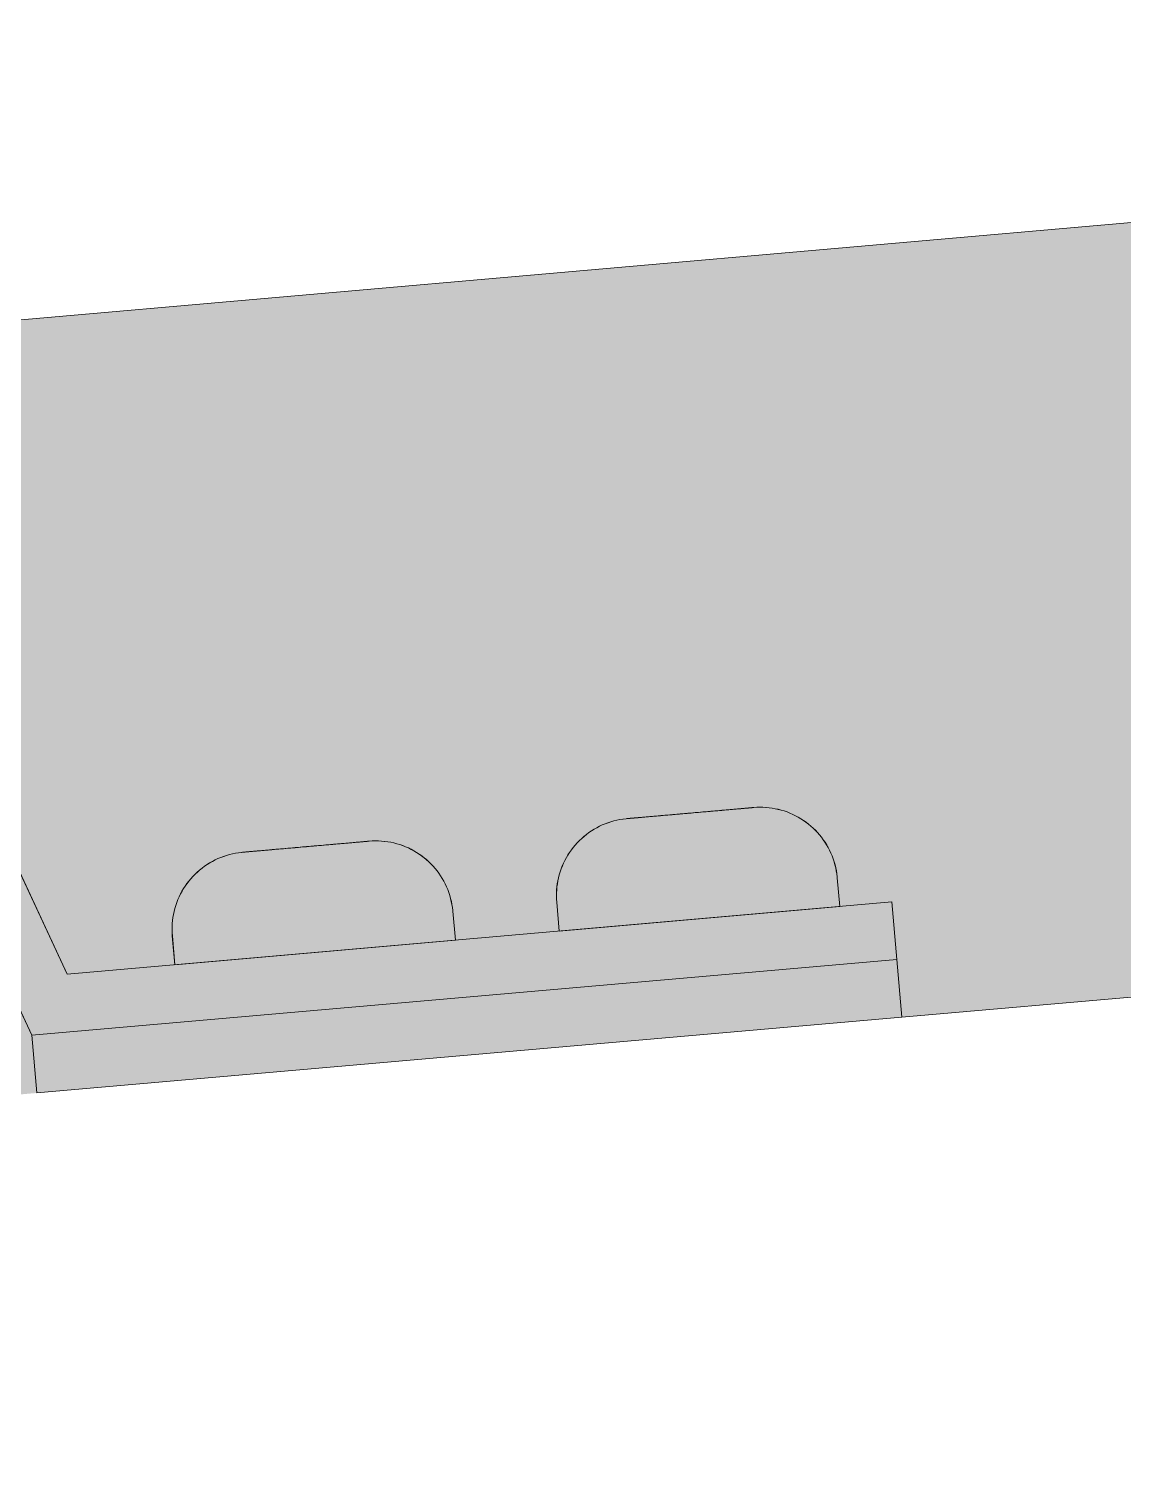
# Model space of a CAD drawing. Header units: millimetres. Extents: x 632 to 546626, y -3890 to 22200.
# Drawn here: x 370749 to 370805.7, y 16843.5 to 16918 of the extents above; entities that cross this region are included whole.
import ezdxf

# ---------------------------------------------------------------- set-up
doc = ezdxf.new("R2010")
doc.units = ezdxf.units.MM
doc.layers.add('A-270-M_ROOF', color=132, linetype='Continuous', lineweight=13)
doc.layers.add('A-770-ME_FFE_SA', color=91, linetype='Continuous', lineweight=13)

# ---------------------------------------------------------------- blocks, each defined once
blk = doc.blocks.new('Static Line_Sayfa_Metal Deck_Pan Mount - Up to 15 _ pitch - Max 2 Users-1845874-S6_501-SECTION A6')
at = {"layer": 'A-770-ME_FFE_SA', "lineweight": 5, "transparency": 33554432}
for points in [[(4548485.55, 16846.463), (4548530.379, 16850.385), (4548544.175, 16901.871), (4548684.179, 16914.12), (4548706.706, 16865.811), (4548751.534, 16869.733), (4548751.273, 16872.722), (4548708.537, 16868.983), (4548686.01, 16917.291), (4548541.814, 16904.65), (4548528.025, 16853.19), (4548485.289, 16849.451), (4548485.518, 16846.834)], [(4548751.534, 16869.733), (4548706.706, 16865.811), (4548706.967, 16862.823), (4548751.796, 16866.745)], [(4548706.707, 16865.811), (4548706.969, 16862.823), (4548751.798, 16866.745), (4548751.536, 16869.733)], [(4548751.537, 16869.734), (4548706.709, 16865.812), (4548706.97, 16862.823), (4548751.799, 16866.745)]]:
    blk.add_hatch(color=256, dxfattribs=at).paths.add_polyline_path(points)
at = {"layer": 'A-770-ME_FFE_SA', "lineweight": 5}
for p, q in [((4548708.537, 16868.983), (4548686.01, 16917.291)), ((4548686.014, 16917.291), (4548708.541, 16868.983)), ((4548684.179, 16914.12), (4548706.706, 16865.811)), ((4548706.709, 16865.812), (4548684.183, 16914.12)), ((4548748.581, 16872.486), (4548748.451, 16873.981)), ((4548748.583, 16872.487), (4548748.452, 16873.981)), ((4548748.585, 16872.487), (4548748.454, 16873.981)), ((4548751.273, 16872.722), (4548708.537, 16868.983)), ((4548708.541, 16868.983), (4548751.273, 16872.722)), ((4548728.658, 16870.743), (4548728.527, 16872.238)), ((4548728.659, 16870.743), (4548728.528, 16872.238)), ((4548728.661, 16870.744), (4548728.53, 16872.238)), ((4548733.91, 16872.709), (4548734.041, 16871.214)), ((4548733.912, 16872.709), (4548734.043, 16871.214)), ((4548733.914, 16872.709), (4548734.044, 16871.215)), ((4548741.311, 16871.85), (4548748.581, 16872.486)), ((4548741.311, 16871.85), (4548747.607, 16872.401)), ((4548741.313, 16871.85), (4548748.583, 16872.487)), ((4548741.313, 16871.85), (4548747.609, 16872.401)), ((4548741.314, 16871.851), (4548747.611, 16872.401)), ((4548741.315, 16871.851), (4548747.611, 16872.401)), ((4548747.607, 16872.401), (4548748.581, 16872.486)), ((4548747.611, 16872.401), (4548748.585, 16872.487)), ((4548747.611, 16872.401), (4548748.585, 16872.487)), ((4548751.534, 16869.733), (4548751.273, 16872.722)), ((4548751.277, 16872.722), (4548751.538, 16869.734)), ((4548734.041, 16871.214), (4548741.311, 16871.85)), ((4548734.043, 16871.214), (4548741.313, 16871.85)), ((4548734.044, 16871.215), (4548741.315, 16871.851)), ((4548735.015, 16871.299), (4548741.311, 16871.85)), ((4548735.017, 16871.3), (4548741.313, 16871.85)), ((4548735.018, 16871.3), (4548741.314, 16871.851)), ((4548713.986, 16870.965), (4548714.117, 16869.471)), ((4548713.988, 16870.966), (4548714.119, 16869.471)), ((4548713.99, 16870.966), (4548714.12, 16869.471)), ((4548721.387, 16870.107), (4548728.658, 16870.743)), ((4548721.389, 16870.107), (4548728.659, 16870.743)), ((4548721.391, 16870.108), (4548728.661, 16870.744)), ((4548721.391, 16870.108), (4548728.661, 16870.744)), ((4548734.041, 16871.214), (4548735.015, 16871.299)), ((4548734.043, 16871.214), (4548735.017, 16871.3)), ((4548734.044, 16871.215), (4548735.018, 16871.3)), ((4548714.119, 16869.471), (4548721.389, 16870.107)), ((4548714.12, 16869.471), (4548721.391, 16870.108)), ((4548715.091, 16869.556), (4548721.387, 16870.107)), ((4548715.091, 16869.556), (4548721.387, 16870.107)), ((4548706.706, 16865.811), (4548751.534, 16869.733)), ((4548751.534, 16869.733), (4548706.706, 16865.811)), ((4548706.706, 16865.811), (4548751.534, 16869.733)), ((4548706.707, 16865.811), (4548751.534, 16869.733)), ((4548751.534, 16869.733), (4548706.708, 16865.811)), ((4548751.534, 16869.733), (4548706.709, 16865.812)), ((4548751.534, 16869.733), (4548706.709, 16865.812)), ((4548706.709, 16865.812), (4548751.534, 16869.733)), ((4548714.117, 16869.471), (4548715.091, 16869.556)), ((4548714.117, 16869.471), (4548715.091, 16869.556)), ((4548751.534, 16869.733), (4548751.796, 16866.745)), ((4548751.797, 16866.745), (4548751.535, 16869.733)), ((4548751.536, 16869.733), (4548751.798, 16866.745)), ((4548751.536, 16869.733), (4548751.798, 16866.745)), ((4548751.799, 16866.745), (4548751.537, 16869.733)), ((4548751.538, 16869.733), (4548751.8, 16866.745)), ((4548751.796, 16866.745), (4548706.967, 16862.823)), ((4548706.968, 16862.823), (4548751.796, 16866.745)), ((4548751.796, 16866.745), (4548706.969, 16862.823)), ((4548706.969, 16862.823), (4548751.796, 16866.745)), ((4548751.796, 16866.745), (4548706.97, 16862.823)), ((4548706.971, 16862.823), (4548751.796, 16866.745)), ((4548706.706, 16865.811), (4548706.967, 16862.823)), ((4548706.706, 16865.811), (4548706.968, 16862.823)), ((4548706.707, 16865.811), (4548706.969, 16862.823)), ((4548706.708, 16865.811), (4548706.969, 16862.823)), ((4548706.709, 16865.811), (4548706.97, 16862.823)), ((4548706.71, 16865.811), (4548706.971, 16862.823))]:
    blk.add_line(p, q, dxfattribs=at)
at = {"layer": 'A-770-ME_FFE_SA', "lineweight": 5, "flags": 128}
for points in [[(4548737.549, 16877.042), (4548737.557, 16877.043), (4548737.57, 16877.044), (4548737.588, 16877.046), (4548737.612, 16877.048), (4548737.641, 16877.05), (4548737.674, 16877.053), (4548737.713, 16877.057), (4548737.757, 16877.06), (4548737.806, 16877.065), (4548737.859, 16877.069), (4548737.918, 16877.074), (4548737.981, 16877.08), (4548738.048, 16877.086), (4548738.12, 16877.092), (4548738.197, 16877.099), (4548738.277, 16877.106), (4548738.362, 16877.113), (4548738.45, 16877.121), (4548738.543, 16877.129), (4548738.639, 16877.138), (4548738.739, 16877.146), (4548738.841, 16877.155), (4548738.948, 16877.165), (4548739.057, 16877.174), (4548739.169, 16877.184), (4548739.283, 16877.194), (4548739.4, 16877.204), (4548739.52, 16877.215), (4548739.641, 16877.225), (4548739.765, 16877.236), (4548739.89, 16877.247), (4548740.017, 16877.258), (4548740.144, 16877.269), (4548740.273, 16877.281), (4548740.403, 16877.292), (4548740.534, 16877.303), (4548740.665, 16877.315), (4548740.796, 16877.326), (4548740.832, 16877.329)], [(4548737.551, 16877.042), (4548737.559, 16877.043), (4548737.572, 16877.044), (4548737.59, 16877.046), (4548737.614, 16877.048), (4548737.642, 16877.05), (4548737.676, 16877.053), (4548737.715, 16877.057), (4548737.759, 16877.061), (4548737.807, 16877.065), (4548737.861, 16877.069), (4548737.919, 16877.075), (4548737.982, 16877.08), (4548738.05, 16877.086), (4548738.122, 16877.092), (4548738.198, 16877.099), (4548738.279, 16877.106), (4548738.363, 16877.113), (4548738.452, 16877.121), (4548738.545, 16877.129), (4548738.641, 16877.138), (4548738.74, 16877.146), (4548738.843, 16877.155), (4548738.949, 16877.165), (4548739.058, 16877.174), (4548739.17, 16877.184), (4548739.285, 16877.194), (4548739.402, 16877.204), (4548739.522, 16877.215), (4548739.643, 16877.225), (4548739.766, 16877.236), (4548739.892, 16877.247), (4548740.018, 16877.258), (4548740.146, 16877.269), (4548740.275, 16877.281), (4548740.405, 16877.292), (4548740.536, 16877.303), (4548740.667, 16877.315), (4548740.798, 16877.326), (4548740.834, 16877.33)], [(4548740.832, 16877.329), (4548740.7, 16877.318), (4548740.569, 16877.306), (4548740.439, 16877.295), (4548740.308, 16877.284), (4548740.179, 16877.272), (4548740.051, 16877.261), (4548739.924, 16877.25), (4548739.798, 16877.239), (4548739.674, 16877.228), (4548739.552, 16877.217), (4548739.432, 16877.207), (4548739.315, 16877.197), (4548739.199, 16877.187), (4548739.087, 16877.177), (4548738.977, 16877.167), (4548738.87, 16877.158), (4548738.766, 16877.149), (4548738.665, 16877.14), (4548738.568, 16877.131), (4548738.475, 16877.123), (4548738.385, 16877.115), (4548738.3, 16877.108), (4548738.218, 16877.101), (4548738.14, 16877.094), (4548738.067, 16877.088), (4548737.998, 16877.082), (4548737.934, 16877.076), (4548737.875, 16877.071), (4548737.82, 16877.066), (4548737.77, 16877.062), (4548737.725, 16877.058), (4548737.684, 16877.054), (4548737.649, 16877.051), (4548737.619, 16877.048), (4548737.594, 16877.046), (4548737.574, 16877.044), (4548737.56, 16877.043), (4548737.551, 16877.042)], [(4548737.552, 16877.042), (4548737.56, 16877.043), (4548737.573, 16877.044), (4548737.592, 16877.046), (4548737.615, 16877.048), (4548737.644, 16877.05), (4548737.678, 16877.053), (4548737.716, 16877.057), (4548737.76, 16877.061), (4548737.809, 16877.065), (4548737.863, 16877.07), (4548737.921, 16877.075), (4548737.984, 16877.08), (4548738.052, 16877.086), (4548738.124, 16877.092), (4548738.2, 16877.099), (4548738.28, 16877.106), (4548738.365, 16877.114), (4548738.454, 16877.121), (4548738.546, 16877.129), (4548738.642, 16877.138), (4548738.742, 16877.147), (4548738.845, 16877.156), (4548738.951, 16877.165), (4548739.06, 16877.174), (4548739.172, 16877.184), (4548739.287, 16877.194), (4548739.404, 16877.204), (4548739.523, 16877.215), (4548739.645, 16877.226), (4548739.768, 16877.236), (4548739.893, 16877.247), (4548740.02, 16877.258), (4548740.148, 16877.27), (4548740.277, 16877.281), (4548740.407, 16877.292), (4548740.537, 16877.304), (4548740.668, 16877.315), (4548740.8, 16877.327), (4548740.835, 16877.33)], [(4548740.834, 16877.33), (4548740.702, 16877.318), (4548740.571, 16877.307), (4548740.44, 16877.295), (4548740.31, 16877.284), (4548740.181, 16877.272), (4548740.053, 16877.261), (4548739.926, 16877.25), (4548739.8, 16877.239), (4548739.676, 16877.228), (4548739.554, 16877.218), (4548739.434, 16877.207), (4548739.316, 16877.197), (4548739.201, 16877.187), (4548739.088, 16877.177), (4548738.978, 16877.167), (4548738.871, 16877.158), (4548738.768, 16877.149), (4548738.667, 16877.14), (4548738.57, 16877.132), (4548738.477, 16877.123), (4548738.387, 16877.116), (4548738.301, 16877.108), (4548738.22, 16877.101), (4548738.142, 16877.094), (4548738.069, 16877.088), (4548738, 16877.082), (4548737.936, 16877.076), (4548737.876, 16877.071), (4548737.821, 16877.066), (4548737.771, 16877.062), (4548737.726, 16877.058), (4548737.686, 16877.054), (4548737.651, 16877.051), (4548737.621, 16877.048), (4548737.596, 16877.046), (4548737.576, 16877.045), (4548737.562, 16877.043), (4548737.552, 16877.042)], [(4548740.835, 16877.33), (4548740.704, 16877.318), (4548740.573, 16877.307), (4548740.442, 16877.295), (4548740.312, 16877.284), (4548740.182, 16877.273), (4548740.054, 16877.261), (4548739.927, 16877.25), (4548739.802, 16877.239), (4548739.678, 16877.228), (4548739.556, 16877.218), (4548739.436, 16877.207), (4548739.318, 16877.197), (4548739.203, 16877.187), (4548739.09, 16877.177), (4548738.98, 16877.167), (4548738.873, 16877.158), (4548738.769, 16877.149), (4548738.669, 16877.14), (4548738.572, 16877.132), (4548738.478, 16877.124), (4548738.389, 16877.116), (4548738.303, 16877.108), (4548738.221, 16877.101), (4548738.144, 16877.094), (4548738.071, 16877.088), (4548738.002, 16877.082), (4548737.938, 16877.076), (4548737.878, 16877.071), (4548737.823, 16877.066), (4548737.773, 16877.062), (4548737.728, 16877.058), (4548737.688, 16877.054), (4548737.652, 16877.051), (4548737.622, 16877.049), (4548737.597, 16877.046), (4548737.578, 16877.045), (4548737.563, 16877.043), (4548737.554, 16877.043)], [(4548744.115, 16877.617), (4548744.107, 16877.616), (4548744.094, 16877.615), (4548744.075, 16877.613), (4548744.052, 16877.611), (4548744.023, 16877.609), (4548743.989, 16877.606), (4548743.951, 16877.602), (4548743.907, 16877.598), (4548743.858, 16877.594), (4548743.804, 16877.589), (4548743.746, 16877.584), (4548743.683, 16877.579), (4548743.616, 16877.573), (4548743.544, 16877.567), (4548743.467, 16877.56), (4548743.387, 16877.553), (4548743.302, 16877.546), (4548743.213, 16877.538), (4548743.121, 16877.53), (4548743.025, 16877.521), (4548742.925, 16877.513), (4548742.822, 16877.504), (4548742.716, 16877.494), (4548742.607, 16877.485), (4548742.495, 16877.475), (4548742.38, 16877.465), (4548742.263, 16877.455), (4548742.144, 16877.444), (4548742.022, 16877.434), (4548741.899, 16877.423), (4548741.774, 16877.412), (4548741.647, 16877.401), (4548741.519, 16877.39), (4548741.39, 16877.378), (4548741.26, 16877.367), (4548741.13, 16877.355), (4548740.999, 16877.344), (4548740.867, 16877.333), (4548740.832, 16877.329)], [(4548740.832, 16877.329), (4548740.963, 16877.341), (4548741.094, 16877.352), (4548741.225, 16877.364), (4548741.355, 16877.375), (4548741.485, 16877.387), (4548741.613, 16877.398), (4548741.74, 16877.409), (4548741.865, 16877.42), (4548741.989, 16877.431), (4548742.111, 16877.441), (4548742.231, 16877.452), (4548742.349, 16877.462), (4548742.464, 16877.472), (4548742.577, 16877.482), (4548742.687, 16877.492), (4548742.794, 16877.501), (4548742.898, 16877.51), (4548742.998, 16877.519), (4548743.095, 16877.527), (4548743.189, 16877.536), (4548743.278, 16877.543), (4548743.364, 16877.551), (4548743.446, 16877.558), (4548743.523, 16877.565), (4548743.597, 16877.571), (4548743.665, 16877.577), (4548743.73, 16877.583), (4548743.789, 16877.588), (4548743.844, 16877.593), (4548743.894, 16877.597), (4548743.939, 16877.601), (4548743.979, 16877.605), (4548744.015, 16877.608), (4548744.045, 16877.61), (4548744.07, 16877.613), (4548744.089, 16877.614), (4548744.104, 16877.616), (4548744.113, 16877.616)], [(4548744.116, 16877.617), (4548744.108, 16877.616), (4548744.095, 16877.615), (4548744.077, 16877.613), (4548744.053, 16877.611), (4548744.025, 16877.609), (4548743.991, 16877.606), (4548743.952, 16877.602), (4548743.908, 16877.599), (4548743.86, 16877.594), (4548743.806, 16877.59), (4548743.748, 16877.585), (4548743.685, 16877.579), (4548743.617, 16877.573), (4548743.545, 16877.567), (4548743.469, 16877.56), (4548743.388, 16877.553), (4548743.304, 16877.546), (4548743.215, 16877.538), (4548743.123, 16877.53), (4548743.026, 16877.521), (4548742.927, 16877.513), (4548742.824, 16877.504), (4548742.718, 16877.494), (4548742.609, 16877.485), (4548742.497, 16877.475), (4548742.382, 16877.465), (4548742.265, 16877.455), (4548742.146, 16877.444), (4548742.024, 16877.434), (4548741.901, 16877.423), (4548741.776, 16877.412), (4548741.649, 16877.401), (4548741.521, 16877.39), (4548741.392, 16877.378), (4548741.262, 16877.367), (4548741.131, 16877.356), (4548741, 16877.344), (4548740.869, 16877.333), (4548740.834, 16877.33)], [(4548740.834, 16877.33), (4548740.965, 16877.341), (4548741.096, 16877.353), (4548741.227, 16877.364), (4548741.357, 16877.375), (4548741.486, 16877.387), (4548741.615, 16877.398), (4548741.742, 16877.409), (4548741.867, 16877.42), (4548741.991, 16877.431), (4548742.113, 16877.441), (4548742.233, 16877.452), (4548742.351, 16877.462), (4548742.466, 16877.472), (4548742.579, 16877.482), (4548742.689, 16877.492), (4548742.796, 16877.501), (4548742.899, 16877.51), (4548743, 16877.519), (4548743.097, 16877.528), (4548743.19, 16877.536), (4548743.28, 16877.544), (4548743.366, 16877.551), (4548743.447, 16877.558), (4548743.525, 16877.565), (4548743.598, 16877.571), (4548743.667, 16877.577), (4548743.731, 16877.583), (4548743.791, 16877.588), (4548743.846, 16877.593), (4548743.896, 16877.597), (4548743.941, 16877.601), (4548743.981, 16877.605), (4548744.016, 16877.608), (4548744.046, 16877.611), (4548744.071, 16877.613), (4548744.091, 16877.615), (4548744.105, 16877.616), (4548744.115, 16877.617)], [(4548744.118, 16877.617), (4548744.11, 16877.616), (4548744.097, 16877.615), (4548744.079, 16877.613), (4548744.055, 16877.611), (4548744.026, 16877.609), (4548743.993, 16877.606), (4548743.954, 16877.603), (4548743.91, 16877.599), (4548743.861, 16877.594), (4548743.808, 16877.59), (4548743.749, 16877.585), (4548743.686, 16877.579), (4548743.619, 16877.573), (4548743.547, 16877.567), (4548743.47, 16877.56), (4548743.39, 16877.553), (4548743.305, 16877.546), (4548743.217, 16877.538), (4548743.124, 16877.53), (4548743.028, 16877.522), (4548742.928, 16877.513), (4548742.826, 16877.504), (4548742.719, 16877.495), (4548742.61, 16877.485), (4548742.498, 16877.475), (4548742.384, 16877.465), (4548742.267, 16877.455), (4548742.147, 16877.444), (4548742.026, 16877.434), (4548741.902, 16877.423), (4548741.777, 16877.412), (4548741.651, 16877.401), (4548741.523, 16877.39), (4548741.394, 16877.379), (4548741.264, 16877.367), (4548741.133, 16877.356), (4548741.002, 16877.344), (4548740.871, 16877.333), (4548740.835, 16877.33)], [(4548740.835, 16877.33), (4548740.967, 16877.341), (4548741.098, 16877.353), (4548741.228, 16877.364), (4548741.359, 16877.375), (4548741.488, 16877.387), (4548741.616, 16877.398), (4548741.743, 16877.409), (4548741.869, 16877.42), (4548741.993, 16877.431), (4548742.115, 16877.442), (4548742.235, 16877.452), (4548742.352, 16877.462), (4548742.468, 16877.473), (4548742.58, 16877.482), (4548742.69, 16877.492), (4548742.797, 16877.501), (4548742.901, 16877.51), (4548743.002, 16877.519), (4548743.099, 16877.528), (4548743.192, 16877.536), (4548743.282, 16877.544), (4548743.367, 16877.551), (4548743.449, 16877.558), (4548743.527, 16877.565), (4548743.6, 16877.572), (4548743.669, 16877.578), (4548743.733, 16877.583), (4548743.792, 16877.588), (4548743.847, 16877.593), (4548743.897, 16877.598), (4548743.942, 16877.602), (4548743.983, 16877.605), (4548744.018, 16877.608), (4548744.048, 16877.611), (4548744.073, 16877.613), (4548744.093, 16877.615), (4548744.107, 16877.616), (4548744.116, 16877.617)], [(4548744.117, 16877.617), (4548744.277, 16877.628), (4548744.437, 16877.632), (4548744.597, 16877.63), (4548744.757, 16877.622), (4548744.916, 16877.607), (4548745.075, 16877.586), (4548745.232, 16877.558), (4548745.389, 16877.524), (4548745.543, 16877.484), (4548745.697, 16877.438), (4548745.848, 16877.386), (4548745.997, 16877.328), (4548746.143, 16877.263), (4548746.287, 16877.193), (4548746.428, 16877.118), (4548746.566, 16877.036), (4548746.701, 16876.95), (4548746.831, 16876.858), (4548746.958, 16876.761), (4548747.082, 16876.658), (4548747.201, 16876.551), (4548747.315, 16876.44), (4548747.425, 16876.324), (4548747.53, 16876.203), (4548747.631, 16876.078), (4548747.726, 16875.95), (4548747.816, 16875.818), (4548747.901, 16875.682), (4548747.98, 16875.543), (4548748.054, 16875.401), (4548748.121, 16875.256), (4548748.184, 16875.109), (4548748.24, 16874.959), (4548748.29, 16874.807), (4548748.334, 16874.653), (4548748.371, 16874.497), (4548748.403, 16874.341), (4548748.428, 16874.183), (4548748.447, 16874.024), (4548748.451, 16873.981)], [(4548744.119, 16877.617), (4548744.279, 16877.628), (4548744.439, 16877.632), (4548744.599, 16877.63), (4548744.758, 16877.622), (4548744.918, 16877.607), (4548745.076, 16877.586), (4548745.234, 16877.558), (4548745.39, 16877.524), (4548745.545, 16877.484), (4548745.698, 16877.438), (4548745.849, 16877.386), (4548745.998, 16877.328), (4548746.145, 16877.264), (4548746.289, 16877.194), (4548746.43, 16877.118), (4548746.568, 16877.037), (4548746.702, 16876.95), (4548746.833, 16876.858), (4548746.96, 16876.761), (4548747.083, 16876.659), (4548747.202, 16876.552), (4548747.317, 16876.44), (4548747.427, 16876.324), (4548747.532, 16876.203), (4548747.632, 16876.079), (4548747.728, 16875.95), (4548747.818, 16875.818), (4548747.902, 16875.682), (4548747.982, 16875.543), (4548748.055, 16875.401), (4548748.123, 16875.256), (4548748.185, 16875.109), (4548748.241, 16874.959), (4548748.291, 16874.807), (4548748.335, 16874.653), (4548748.373, 16874.498), (4548748.404, 16874.341), (4548748.43, 16874.183), (4548748.448, 16874.024), (4548748.452, 16873.981)], [(4548744.121, 16877.617), (4548744.28, 16877.628), (4548744.44, 16877.632), (4548744.6, 16877.63), (4548744.76, 16877.622), (4548744.919, 16877.607), (4548745.078, 16877.586), (4548745.235, 16877.558), (4548745.392, 16877.525), (4548745.547, 16877.485), (4548745.7, 16877.438), (4548745.851, 16877.386), (4548746, 16877.328), (4548746.147, 16877.264), (4548746.291, 16877.194), (4548746.431, 16877.118), (4548746.569, 16877.037), (4548746.704, 16876.95), (4548746.835, 16876.858), (4548746.962, 16876.761), (4548747.085, 16876.659), (4548747.204, 16876.552), (4548747.318, 16876.44), (4548747.428, 16876.324), (4548747.534, 16876.203), (4548747.634, 16876.079), (4548747.729, 16875.95), (4548747.819, 16875.818), (4548747.904, 16875.682), (4548747.983, 16875.543), (4548748.057, 16875.401), (4548748.125, 16875.256), (4548748.187, 16875.109), (4548748.243, 16874.959), (4548748.293, 16874.807), (4548748.337, 16874.653), (4548748.375, 16874.498), (4548748.406, 16874.341), (4548748.431, 16874.183), (4548748.45, 16874.024), (4548748.454, 16873.981)], [(4548733.91, 16872.709), (4548733.9, 16872.868), (4548733.895, 16873.028), (4548733.897, 16873.188), (4548733.906, 16873.348), (4548733.92, 16873.507), (4548733.942, 16873.666), (4548733.969, 16873.823), (4548734.003, 16873.98), (4548734.043, 16874.135), (4548734.089, 16874.288), (4548734.141, 16874.439), (4548734.2, 16874.588), (4548734.264, 16874.735), (4548734.334, 16874.878), (4548734.409, 16875.019), (4548734.491, 16875.157), (4548734.577, 16875.292), (4548734.669, 16875.423), (4548734.767, 16875.55), (4548734.869, 16875.673), (4548734.976, 16875.792), (4548735.087, 16875.906), (4548735.204, 16876.016), (4548735.324, 16876.122), (4548735.449, 16876.222), (4548735.577, 16876.317), (4548735.709, 16876.407), (4548735.845, 16876.492), (4548735.984, 16876.571), (4548736.126, 16876.645), (4548736.271, 16876.713), (4548736.419, 16876.775), (4548736.568, 16876.831), (4548736.72, 16876.881), (4548736.874, 16876.925), (4548737.03, 16876.962), (4548737.187, 16876.994), (4548737.345, 16877.019), (4548737.503, 16877.038), (4548737.546, 16877.042)], [(4548733.912, 16872.709), (4548733.901, 16872.868), (4548733.897, 16873.028), (4548733.899, 16873.188), (4548733.907, 16873.348), (4548733.922, 16873.507), (4548733.943, 16873.666), (4548733.971, 16873.824), (4548734.005, 16873.98), (4548734.045, 16874.135), (4548734.091, 16874.288), (4548734.143, 16874.439), (4548734.201, 16874.588), (4548734.265, 16874.735), (4548734.335, 16874.879), (4548734.411, 16875.02), (4548734.492, 16875.157), (4548734.579, 16875.292), (4548734.671, 16875.423), (4548734.768, 16875.55), (4548734.87, 16875.673), (4548734.977, 16875.792), (4548735.089, 16875.906), (4548735.205, 16876.016), (4548735.326, 16876.122), (4548735.45, 16876.222), (4548735.579, 16876.317), (4548735.711, 16876.407), (4548735.847, 16876.492), (4548735.986, 16876.571), (4548736.128, 16876.645), (4548736.273, 16876.713), (4548736.42, 16876.775), (4548736.57, 16876.831), (4548736.722, 16876.881), (4548736.876, 16876.925), (4548737.031, 16876.963), (4548737.188, 16876.994), (4548737.346, 16877.019), (4548737.505, 16877.038), (4548737.548, 16877.042)], [(4548733.914, 16872.709), (4548733.903, 16872.868), (4548733.898, 16873.028), (4548733.9, 16873.188), (4548733.909, 16873.348), (4548733.924, 16873.507), (4548733.945, 16873.666), (4548733.972, 16873.824), (4548734.006, 16873.98), (4548734.046, 16874.135), (4548734.092, 16874.288), (4548734.145, 16874.439), (4548734.203, 16874.588), (4548734.267, 16874.735), (4548734.337, 16874.879), (4548734.413, 16875.02), (4548734.494, 16875.158), (4548734.581, 16875.292), (4548734.673, 16875.423), (4548734.77, 16875.55), (4548734.872, 16875.673), (4548734.979, 16875.792), (4548735.091, 16875.907), (4548735.207, 16876.017), (4548735.327, 16876.122), (4548735.452, 16876.222), (4548735.58, 16876.317), (4548735.713, 16876.408), (4548735.848, 16876.492), (4548735.987, 16876.572), (4548736.129, 16876.645), (4548736.274, 16876.713), (4548736.422, 16876.775), (4548736.572, 16876.831), (4548736.724, 16876.881), (4548736.877, 16876.925), (4548737.033, 16876.963), (4548737.19, 16876.994), (4548737.348, 16877.019), (4548737.507, 16877.038), (4548737.55, 16877.042)], [(4548724.191, 16875.874), (4548724.183, 16875.873), (4548724.17, 16875.872), (4548724.152, 16875.87), (4548724.128, 16875.868), (4548724.099, 16875.866), (4548724.066, 16875.863), (4548724.027, 16875.859), (4548723.983, 16875.855), (4548723.934, 16875.851), (4548723.881, 16875.846), (4548723.822, 16875.841), (4548723.759, 16875.836), (4548723.692, 16875.83), (4548723.62, 16875.824), (4548723.543, 16875.817), (4548723.463, 16875.81), (4548723.378, 16875.802), (4548723.289, 16875.795), (4548723.197, 16875.787), (4548723.101, 16875.778), (4548723.001, 16875.769), (4548722.898, 16875.76), (4548722.792, 16875.751), (4548722.683, 16875.742), (4548722.571, 16875.732), (4548722.457, 16875.722), (4548722.339, 16875.712), (4548722.22, 16875.701), (4548722.099, 16875.69), (4548721.975, 16875.68), (4548721.85, 16875.669), (4548721.723, 16875.658), (4548721.595, 16875.646), (4548721.466, 16875.635), (4548721.337, 16875.624), (4548721.206, 16875.612), (4548721.075, 16875.601), (4548720.943, 16875.589), (4548720.908, 16875.586)], [(4548720.908, 16875.586), (4548721.039, 16875.598), (4548721.171, 16875.609), (4548721.301, 16875.621), (4548721.431, 16875.632), (4548721.561, 16875.643), (4548721.689, 16875.655), (4548721.816, 16875.666), (4548721.942, 16875.677), (4548722.065, 16875.688), (4548722.187, 16875.698), (4548722.307, 16875.709), (4548722.425, 16875.719), (4548722.541, 16875.729), (4548722.653, 16875.739), (4548722.763, 16875.749), (4548722.87, 16875.758), (4548722.974, 16875.767), (4548723.074, 16875.776), (4548723.171, 16875.784), (4548723.265, 16875.792), (4548723.355, 16875.8), (4548723.44, 16875.808), (4548723.522, 16875.815), (4548723.599, 16875.822), (4548723.673, 16875.828), (4548723.741, 16875.834), (4548723.806, 16875.84), (4548723.865, 16875.845), (4548723.92, 16875.85), (4548723.97, 16875.854), (4548724.015, 16875.858), (4548724.056, 16875.862), (4548724.091, 16875.865), (4548724.121, 16875.867), (4548724.146, 16875.87), (4548724.165, 16875.871), (4548724.18, 16875.873), (4548724.189, 16875.873)], [(4548724.192, 16875.874), (4548724.185, 16875.873), (4548724.171, 16875.872), (4548724.153, 16875.87), (4548724.13, 16875.868), (4548724.101, 16875.866), (4548724.067, 16875.863), (4548724.028, 16875.859), (4548723.984, 16875.855), (4548723.936, 16875.851), (4548723.882, 16875.847), (4548723.824, 16875.841), (4548723.761, 16875.836), (4548723.693, 16875.83), (4548723.621, 16875.824), (4548723.545, 16875.817), (4548723.464, 16875.81), (4548723.38, 16875.803), (4548723.291, 16875.795), (4548723.199, 16875.787), (4548723.103, 16875.778), (4548723.003, 16875.77), (4548722.9, 16875.761), (4548722.794, 16875.751), (4548722.685, 16875.742), (4548722.573, 16875.732), (4548722.458, 16875.722), (4548722.341, 16875.712), (4548722.222, 16875.701), (4548722.1, 16875.691), (4548721.977, 16875.68), (4548721.852, 16875.669), (4548721.725, 16875.658), (4548721.597, 16875.647), (4548721.468, 16875.635), (4548721.338, 16875.624), (4548721.208, 16875.613), (4548721.076, 16875.601), (4548720.945, 16875.59), (4548720.91, 16875.586)], [(4548720.91, 16875.586), (4548721.041, 16875.598), (4548721.172, 16875.609), (4548721.303, 16875.621), (4548721.433, 16875.632), (4548721.562, 16875.644), (4548721.691, 16875.655), (4548721.818, 16875.666), (4548721.943, 16875.677), (4548722.067, 16875.688), (4548722.189, 16875.698), (4548722.309, 16875.709), (4548722.427, 16875.719), (4548722.542, 16875.729), (4548722.655, 16875.739), (4548722.765, 16875.749), (4548722.872, 16875.758), (4548722.976, 16875.767), (4548723.076, 16875.776), (4548723.173, 16875.784), (4548723.266, 16875.793), (4548723.356, 16875.8), (4548723.442, 16875.808), (4548723.524, 16875.815), (4548723.601, 16875.822), (4548723.674, 16875.828), (4548723.743, 16875.834), (4548723.807, 16875.84), (4548723.867, 16875.845), (4548723.922, 16875.85), (4548723.972, 16875.854), (4548724.017, 16875.858), (4548724.057, 16875.862), (4548724.092, 16875.865), (4548724.122, 16875.868), (4548724.147, 16875.87), (4548724.167, 16875.871), (4548724.182, 16875.873), (4548724.191, 16875.874)], [(4548724.194, 16875.874), (4548724.186, 16875.873), (4548724.173, 16875.872), (4548724.155, 16875.87), (4548724.131, 16875.868), (4548724.103, 16875.866), (4548724.069, 16875.863), (4548724.03, 16875.859), (4548723.986, 16875.856), (4548723.937, 16875.851), (4548723.884, 16875.847), (4548723.825, 16875.842), (4548723.762, 16875.836), (4548723.695, 16875.83), (4548723.623, 16875.824), (4548723.547, 16875.817), (4548723.466, 16875.81), (4548723.381, 16875.803), (4548723.293, 16875.795), (4548723.2, 16875.787), (4548723.104, 16875.778), (4548723.005, 16875.77), (4548722.902, 16875.761), (4548722.796, 16875.751), (4548722.686, 16875.742), (4548722.574, 16875.732), (4548722.46, 16875.722), (4548722.343, 16875.712), (4548722.223, 16875.701), (4548722.102, 16875.691), (4548721.978, 16875.68), (4548721.853, 16875.669), (4548721.727, 16875.658), (4548721.599, 16875.647), (4548721.47, 16875.635), (4548721.34, 16875.624), (4548721.209, 16875.613), (4548721.078, 16875.601), (4548720.947, 16875.59), (4548720.911, 16875.587)], [(4548720.911, 16875.587), (4548721.043, 16875.598), (4548721.174, 16875.61), (4548721.305, 16875.621), (4548721.435, 16875.632), (4548721.564, 16875.644), (4548721.692, 16875.655), (4548721.819, 16875.666), (4548721.945, 16875.677), (4548722.069, 16875.688), (4548722.191, 16875.699), (4548722.311, 16875.709), (4548722.428, 16875.719), (4548722.544, 16875.729), (4548722.656, 16875.739), (4548722.766, 16875.749), (4548722.873, 16875.758), (4548722.977, 16875.767), (4548723.078, 16875.776), (4548723.175, 16875.785), (4548723.268, 16875.793), (4548723.358, 16875.801), (4548723.444, 16875.808), (4548723.525, 16875.815), (4548723.603, 16875.822), (4548723.676, 16875.828), (4548723.745, 16875.834), (4548723.809, 16875.84), (4548723.869, 16875.845), (4548723.923, 16875.85), (4548723.973, 16875.854), (4548724.019, 16875.858), (4548724.059, 16875.862), (4548724.094, 16875.865), (4548724.124, 16875.868), (4548724.149, 16875.87), (4548724.169, 16875.872), (4548724.183, 16875.873), (4548724.192, 16875.874)], [(4548724.193, 16875.874), (4548724.353, 16875.884), (4548724.513, 16875.889), (4548724.673, 16875.887), (4548724.833, 16875.878), (4548724.992, 16875.864), (4548725.151, 16875.842), (4548725.308, 16875.815), (4548725.465, 16875.781), (4548725.62, 16875.741), (4548725.773, 16875.695), (4548725.924, 16875.643), (4548726.073, 16875.584), (4548726.22, 16875.52), (4548726.363, 16875.45), (4548726.504, 16875.375), (4548726.642, 16875.293), (4548726.777, 16875.207), (4548726.907, 16875.115), (4548727.035, 16875.017), (4548727.158, 16874.915), (4548727.277, 16874.808), (4548727.391, 16874.697), (4548727.501, 16874.58), (4548727.606, 16874.46), (4548727.707, 16874.335), (4548727.802, 16874.207), (4548727.892, 16874.075), (4548727.977, 16873.939), (4548728.056, 16873.8), (4548728.13, 16873.658), (4548728.198, 16873.513), (4548728.26, 16873.365), (4548728.316, 16873.216), (4548728.366, 16873.064), (4548728.41, 16872.91), (4548728.447, 16872.754), (4548728.479, 16872.597), (4548728.504, 16872.439), (4548728.523, 16872.281), (4548728.527, 16872.238)], [(4548724.195, 16875.874), (4548724.355, 16875.885), (4548724.515, 16875.889), (4548724.675, 16875.887), (4548724.834, 16875.879), (4548724.994, 16875.864), (4548725.152, 16875.843), (4548725.31, 16875.815), (4548725.466, 16875.781), (4548725.621, 16875.741), (4548725.774, 16875.695), (4548725.926, 16875.643), (4548726.075, 16875.585), (4548726.221, 16875.52), (4548726.365, 16875.45), (4548726.506, 16875.375), (4548726.644, 16875.293), (4548726.778, 16875.207), (4548726.909, 16875.115), (4548727.036, 16875.018), (4548727.159, 16874.915), (4548727.278, 16874.808), (4548727.393, 16874.697), (4548727.503, 16874.581), (4548727.608, 16874.46), (4548727.708, 16874.335), (4548727.804, 16874.207), (4548727.894, 16874.075), (4548727.979, 16873.939), (4548728.058, 16873.8), (4548728.131, 16873.658), (4548728.199, 16873.513), (4548728.261, 16873.366), (4548728.317, 16873.216), (4548728.367, 16873.064), (4548728.411, 16872.91), (4548728.449, 16872.754), (4548728.48, 16872.598), (4548728.506, 16872.44), (4548728.524, 16872.281), (4548728.528, 16872.238)], [(4548724.197, 16875.874), (4548724.356, 16875.885), (4548724.516, 16875.889), (4548724.676, 16875.887), (4548724.836, 16875.879), (4548724.995, 16875.864), (4548725.154, 16875.843), (4548725.312, 16875.815), (4548725.468, 16875.781), (4548725.623, 16875.741), (4548725.776, 16875.695), (4548725.927, 16875.643), (4548726.076, 16875.585), (4548726.223, 16875.521), (4548726.367, 16875.451), (4548726.508, 16875.375), (4548726.645, 16875.294), (4548726.78, 16875.207), (4548726.911, 16875.115), (4548727.038, 16875.018), (4548727.161, 16874.916), (4548727.28, 16874.809), (4548727.394, 16874.697), (4548727.504, 16874.581), (4548727.61, 16874.46), (4548727.71, 16874.336), (4548727.805, 16874.207), (4548727.895, 16874.075), (4548727.98, 16873.939), (4548728.059, 16873.8), (4548728.133, 16873.658), (4548728.201, 16873.513), (4548728.263, 16873.366), (4548728.319, 16873.216), (4548728.369, 16873.064), (4548728.413, 16872.91), (4548728.451, 16872.755), (4548728.482, 16872.598), (4548728.507, 16872.44), (4548728.526, 16872.281), (4548728.53, 16872.238)], [(4548713.986, 16870.965), (4548713.976, 16871.125), (4548713.971, 16871.285), (4548713.973, 16871.445), (4548713.982, 16871.605), (4548713.997, 16871.764), (4548714.018, 16871.923), (4548714.045, 16872.08), (4548714.079, 16872.237), (4548714.119, 16872.392), (4548714.165, 16872.545), (4548714.217, 16872.696), (4548714.276, 16872.845), (4548714.34, 16872.991), (4548714.41, 16873.135), (4548714.486, 16873.276), (4548714.567, 16873.414), (4548714.653, 16873.549), (4548714.746, 16873.679), (4548714.843, 16873.807), (4548714.945, 16873.93), (4548715.052, 16874.049), (4548715.164, 16874.163), (4548715.28, 16874.273), (4548715.4, 16874.378), (4548715.525, 16874.479), (4548715.653, 16874.574), (4548715.786, 16874.664), (4548715.921, 16874.749), (4548716.06, 16874.828), (4548716.202, 16874.902), (4548716.347, 16874.97), (4548716.495, 16875.032), (4548716.645, 16875.088), (4548716.796, 16875.138), (4548716.95, 16875.182), (4548717.106, 16875.219), (4548717.263, 16875.251), (4548717.421, 16875.276), (4548717.58, 16875.295), (4548717.623, 16875.299)], [(4548713.988, 16870.966), (4548713.977, 16871.125), (4548713.973, 16871.285), (4548713.975, 16871.445), (4548713.983, 16871.605), (4548713.998, 16871.764), (4548714.019, 16871.923), (4548714.047, 16872.08), (4548714.081, 16872.237), (4548714.121, 16872.392), (4548714.167, 16872.545), (4548714.219, 16872.696), (4548714.277, 16872.845), (4548714.341, 16872.992), (4548714.411, 16873.136), (4548714.487, 16873.276), (4548714.568, 16873.414), (4548714.655, 16873.549), (4548714.747, 16873.68), (4548714.844, 16873.807), (4548714.946, 16873.93), (4548715.053, 16874.049), (4548715.165, 16874.163), (4548715.281, 16874.273), (4548715.402, 16874.379), (4548715.526, 16874.479), (4548715.655, 16874.574), (4548715.787, 16874.664), (4548715.923, 16874.749), (4548716.062, 16874.828), (4548716.204, 16874.902), (4548716.349, 16874.97), (4548716.496, 16875.032), (4548716.646, 16875.088), (4548716.798, 16875.138), (4548716.952, 16875.182), (4548717.107, 16875.219), (4548717.264, 16875.251), (4548717.422, 16875.276), (4548717.581, 16875.295), (4548717.624, 16875.299)], [(4548713.99, 16870.966), (4548713.979, 16871.125), (4548713.975, 16871.285), (4548713.977, 16871.445), (4548713.985, 16871.605), (4548714, 16871.764), (4548714.021, 16871.923), (4548714.048, 16872.081), (4548714.082, 16872.237), (4548714.122, 16872.392), (4548714.168, 16872.545), (4548714.221, 16872.696), (4548714.279, 16872.845), (4548714.343, 16872.992), (4548714.413, 16873.136), (4548714.489, 16873.277), (4548714.57, 16873.414), (4548714.657, 16873.549), (4548714.749, 16873.68), (4548714.846, 16873.807), (4548714.948, 16873.93), (4548715.055, 16874.049), (4548715.167, 16874.163), (4548715.283, 16874.273), (4548715.403, 16874.379), (4548715.528, 16874.479), (4548715.657, 16874.574), (4548715.789, 16874.664), (4548715.925, 16874.749), (4548716.064, 16874.828), (4548716.206, 16874.902), (4548716.35, 16874.97), (4548716.498, 16875.032), (4548716.648, 16875.088), (4548716.8, 16875.138), (4548716.954, 16875.182), (4548717.109, 16875.22), (4548717.266, 16875.251), (4548717.424, 16875.276), (4548717.583, 16875.295), (4548717.626, 16875.299)], [(4548717.625, 16875.299), (4548717.633, 16875.3), (4548717.646, 16875.301), (4548717.665, 16875.303), (4548717.688, 16875.305), (4548717.717, 16875.307), (4548717.75, 16875.31), (4548717.789, 16875.313), (4548717.833, 16875.317), (4548717.882, 16875.322), (4548717.935, 16875.326), (4548717.994, 16875.331), (4548718.057, 16875.337), (4548718.124, 16875.343), (4548718.196, 16875.349), (4548718.273, 16875.356), (4548718.353, 16875.363), (4548718.438, 16875.37), (4548718.527, 16875.378), (4548718.619, 16875.386), (4548718.715, 16875.394), (4548718.815, 16875.403), (4548718.918, 16875.412), (4548719.024, 16875.421), (4548719.133, 16875.431), (4548719.245, 16875.441), (4548719.359, 16875.451), (4548719.477, 16875.461), (4548719.596, 16875.472), (4548719.717, 16875.482), (4548719.841, 16875.493), (4548719.966, 16875.504), (4548720.093, 16875.515), (4548720.221, 16875.526), (4548720.35, 16875.537), (4548720.479, 16875.549), (4548720.61, 16875.56), (4548720.741, 16875.572), (4548720.873, 16875.583), (4548720.908, 16875.586)], [(4548717.627, 16875.299), (4548717.635, 16875.3), (4548717.648, 16875.301), (4548717.666, 16875.303), (4548717.69, 16875.305), (4548717.718, 16875.307), (4548717.752, 16875.31), (4548717.791, 16875.314), (4548717.835, 16875.317), (4548717.884, 16875.322), (4548717.937, 16875.326), (4548717.995, 16875.331), (4548718.058, 16875.337), (4548718.126, 16875.343), (4548718.198, 16875.349), (4548718.274, 16875.356), (4548718.355, 16875.363), (4548718.44, 16875.37), (4548718.528, 16875.378), (4548718.621, 16875.386), (4548718.717, 16875.395), (4548718.816, 16875.403), (4548718.919, 16875.412), (4548719.025, 16875.422), (4548719.134, 16875.431), (4548719.246, 16875.441), (4548719.361, 16875.451), (4548719.478, 16875.461), (4548719.598, 16875.472), (4548719.719, 16875.482), (4548719.843, 16875.493), (4548719.968, 16875.504), (4548720.094, 16875.515), (4548720.222, 16875.526), (4548720.351, 16875.538), (4548720.481, 16875.549), (4548720.612, 16875.56), (4548720.743, 16875.572), (4548720.874, 16875.583), (4548720.91, 16875.586)], [(4548720.908, 16875.586), (4548720.777, 16875.575), (4548720.645, 16875.563), (4548720.515, 16875.552), (4548720.385, 16875.541), (4548720.255, 16875.529), (4548720.127, 16875.518), (4548720, 16875.507), (4548719.874, 16875.496), (4548719.751, 16875.485), (4548719.629, 16875.474), (4548719.509, 16875.464), (4548719.391, 16875.454), (4548719.276, 16875.443), (4548719.163, 16875.434), (4548719.053, 16875.424), (4548718.946, 16875.415), (4548718.842, 16875.406), (4548718.742, 16875.397), (4548718.645, 16875.388), (4548718.551, 16875.38), (4548718.461, 16875.372), (4548718.376, 16875.365), (4548718.294, 16875.358), (4548718.217, 16875.351), (4548718.143, 16875.344), (4548718.075, 16875.338), (4548718.01, 16875.333), (4548717.951, 16875.328), (4548717.896, 16875.323), (4548717.846, 16875.318), (4548717.801, 16875.314), (4548717.76, 16875.311), (4548717.725, 16875.308), (4548717.695, 16875.305), (4548717.67, 16875.303), (4548717.651, 16875.301), (4548717.636, 16875.3), (4548717.627, 16875.299)], [(4548717.628, 16875.299), (4548717.636, 16875.3), (4548717.649, 16875.301), (4548717.668, 16875.303), (4548717.691, 16875.305), (4548717.72, 16875.307), (4548717.754, 16875.31), (4548717.793, 16875.314), (4548717.836, 16875.318), (4548717.885, 16875.322), (4548717.939, 16875.327), (4548717.997, 16875.332), (4548718.06, 16875.337), (4548718.128, 16875.343), (4548718.2, 16875.349), (4548718.276, 16875.356), (4548718.357, 16875.363), (4548718.441, 16875.37), (4548718.53, 16875.378), (4548718.622, 16875.386), (4548718.718, 16875.395), (4548718.818, 16875.403), (4548718.921, 16875.412), (4548719.027, 16875.422), (4548719.136, 16875.431), (4548719.248, 16875.441), (4548719.363, 16875.451), (4548719.48, 16875.461), (4548719.599, 16875.472), (4548719.721, 16875.482), (4548719.844, 16875.493), (4548719.969, 16875.504), (4548720.096, 16875.515), (4548720.224, 16875.526), (4548720.353, 16875.538), (4548720.483, 16875.549), (4548720.613, 16875.561), (4548720.744, 16875.572), (4548720.876, 16875.583), (4548720.911, 16875.587)], [(4548720.91, 16875.586), (4548720.778, 16875.575), (4548720.647, 16875.563), (4548720.516, 16875.552), (4548720.386, 16875.541), (4548720.257, 16875.529), (4548720.129, 16875.518), (4548720.002, 16875.507), (4548719.876, 16875.496), (4548719.752, 16875.485), (4548719.63, 16875.475), (4548719.51, 16875.464), (4548719.392, 16875.454), (4548719.277, 16875.444), (4548719.164, 16875.434), (4548719.054, 16875.424), (4548718.948, 16875.415), (4548718.844, 16875.406), (4548718.743, 16875.397), (4548718.646, 16875.388), (4548718.553, 16875.38), (4548718.463, 16875.372), (4548718.377, 16875.365), (4548718.296, 16875.358), (4548718.218, 16875.351), (4548718.145, 16875.345), (4548718.076, 16875.339), (4548718.012, 16875.333), (4548717.952, 16875.328), (4548717.897, 16875.323), (4548717.847, 16875.319), (4548717.802, 16875.315), (4548717.762, 16875.311), (4548717.727, 16875.308), (4548717.697, 16875.305), (4548717.672, 16875.303), (4548717.652, 16875.301), (4548717.638, 16875.3), (4548717.628, 16875.299)], [(4548720.911, 16875.587), (4548720.78, 16875.575), (4548720.649, 16875.564), (4548720.518, 16875.552), (4548720.388, 16875.541), (4548720.259, 16875.529), (4548720.13, 16875.518), (4548720.003, 16875.507), (4548719.878, 16875.496), (4548719.754, 16875.485), (4548719.632, 16875.475), (4548719.512, 16875.464), (4548719.394, 16875.454), (4548719.279, 16875.444), (4548719.166, 16875.434), (4548719.056, 16875.424), (4548718.949, 16875.415), (4548718.845, 16875.406), (4548718.745, 16875.397), (4548718.648, 16875.389), (4548718.554, 16875.38), (4548718.465, 16875.373), (4548718.379, 16875.365), (4548718.297, 16875.358), (4548718.22, 16875.351), (4548718.147, 16875.345), (4548718.078, 16875.339), (4548718.014, 16875.333), (4548717.954, 16875.328), (4548717.899, 16875.323), (4548717.849, 16875.319), (4548717.804, 16875.315), (4548717.764, 16875.311), (4548717.729, 16875.308), (4548717.699, 16875.306), (4548717.674, 16875.303), (4548717.654, 16875.302), (4548717.639, 16875.3), (4548717.63, 16875.3)]]:
    blk.add_lwpolyline(points, dxfattribs=at)
blk = doc.blocks.new('25021-APA-ZZ-ZZ-M3-AR-000001_V3_rvt-6-S6_501-SECTION A6')
at = {"layer": 'A-270-M_ROOF', "transparency": 33554432}
blk.add_hatch(color=9, dxfattribs=at).paths.add_polyline_path([(4535648.823, 15720.383), (4558304.614, 17702.508), (4578095.614, 15971.02), (4578095.614, 16011.173), (4558304.614, 17742.661), (4535648.823, 15760.536)])
at = {"layer": 'A-270-M_ROOF', "lineweight": 5}
h = blk.add_hatch(dxfattribs=at)
h.set_pattern_fill('FP_24', angle=-135, style=0, pattern_type=2)
h.set_pattern_definition([(40, (4563344.46, -4e-06), (-192.8363, 229.8133), []), (130, (4563344.46, -4e-06), (-229.8133, -192.8363), [])])
h.paths.add_polyline_path([(4535648.823, 15599.925), (4558304.614, 17582.05), (4578095.614, 15850.562), (4578095.614, 15971.02), (4558304.614, 17702.508), (4535648.823, 15720.383)])
at = {"layer": 'A-270-M_ROOF', "color": 53, "lineweight": 5}
for p, q in [((4558304.614, 17742.661), (4548702.897, 16902.619)), ((4558304.614, 17702.508), (4548751.799, 16866.745)), ((4548751.799, 16866.745), (4558304.614, 17702.508)), ((4548751.796, 16866.745), (4548706.97, 16862.823)), ((4548706.97, 16862.823), (4548751.796, 16866.745))]:
    blk.add_line(p, q, dxfattribs=at)
at = {"layer": 'A-770-ME_FFE_SA', "color": 53, "lineweight": 5}
blk.add_blockref('Static Line_Sayfa_Metal Deck_Pan Mount - Up to 15 _ pitch - Max 2 Users-1845874-S6_501-SECTION A6', (0, 0), dxfattribs=at)

msp = doc.modelspace()

# ---------------------------------------------------------------- block references
at = {"color": 10, "lineweight": 5}
msp.add_blockref('25021-APA-ZZ-ZZ-M3-AR-000001_V3_rvt-6-S6_501-SECTION A6', (-4177957.554, 0), dxfattribs=at)

doc.saveas('drawing.dxf')
